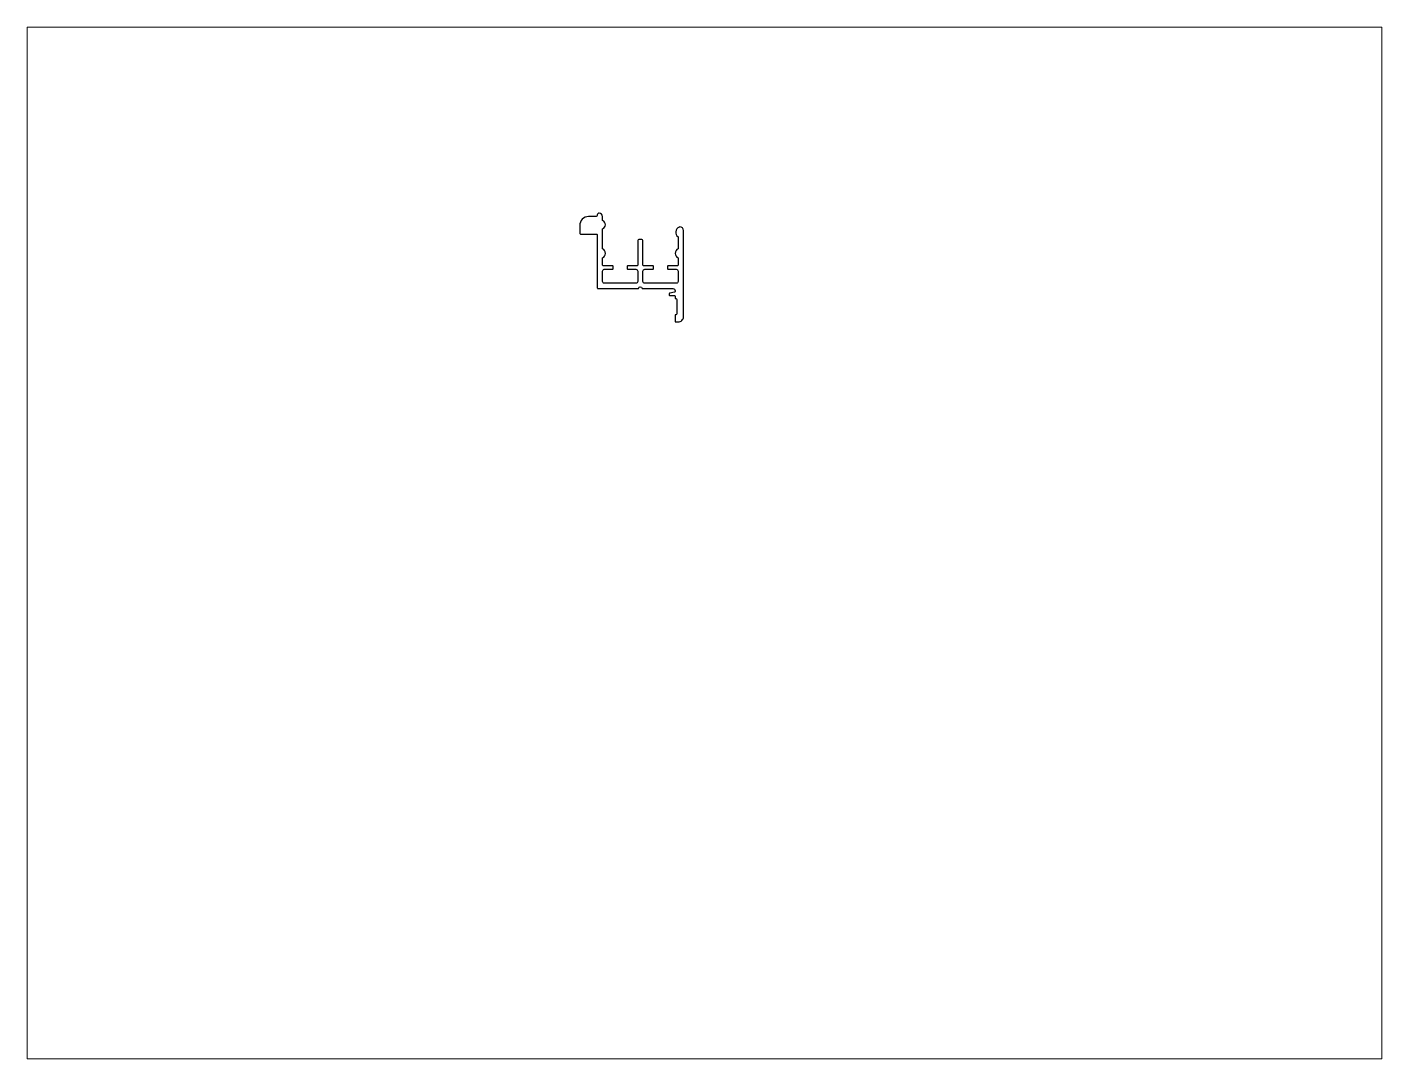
# Paper-space layout 'Layout1' of a CAD drawing. Extents: x 27 to 240, y 20 to 183.
# The model-space entities are those that its viewports show. They can reach past a viewport. Long polylines and large blocks are cut down to what shows.
import ezdxf

# ---------------------------------------------------------------- set-up
doc = ezdxf.new("R2010")
doc.units = 0
doc.header["$LTSCALE"] = 15
doc.layers.get('0').update_dxf_attribs({"linetype": 'CONTINUOUS'})

msp = doc.modelspace()

# ---------------------------------------------------------------- linework, layer by layer
msp.add_lwpolyline([(161.49, 219.74, 0.669135), (161.49, 222.15), (161.49, 223.25, 0.414214), (160.49, 224.25, 0.414214), (159.99, 223.75, -0.414214), (159.49, 223.25), (157.49, 223.25, 0.414214), (154.99, 220.75), (154.99, 218.65, 0.414214), (155.39, 218.25), (159.79, 218.25, -0.414214), (159.99, 218.05), (159.99, 202.97, 0.414214), (160.19, 202.77), (171.74, 202.77, -1), (172.74, 202.77), (181.54, 202.77, -0.414214), (182.14, 202.17), (182.14, 201.97, -0.414214), (181.94, 201.77), (180.64, 201.47, 0.414214), (180.44, 201.27), (180.44, 200.97, 0.414214), (180.64, 200.77), (181.94, 200.77, -0.414214), (182.14, 200.57), (182.14, 199.97, -0.414214), (182.64, 199.47), (182.64, 195.77, -0.414214), (182.14, 195.27), (182.14, 193.47, 0.414214), (182.34, 193.27), (183.04, 193.27, 0.414214), (184.54, 194.77), (184.54, 219.32, 0.430429), (183.48, 220.31, 0.083266), (183.32, 220.28, 0.589355), (182.99, 217.47), (182.99, 214.13, 0.603023), (182.99, 211.48), (182.99, 209.47, -0.414214), (182.79, 209.27), (180.19, 209.27, 0.414214), (179.99, 209.07), (179.99, 208.47, 0.414214), (180.19, 208.27), (182.49, 208.27, -0.414214), (182.99, 207.77), (182.99, 204.77, -0.414214), (182.49, 204.27), (173.49, 204.27, -0.414214), (172.99, 204.77), (172.99, 207.77, -0.414214), (173.49, 208.27), (175.79, 208.27, 0.414214), (175.99, 208.47), (175.99, 209.07, 0.414214), (175.79, 209.27), (173.19, 209.27, -0.414214), (172.99, 209.47), (172.99, 216.25, 0.414214), (172.49, 216.75), (171.99, 216.75, 0.414214), (171.49, 216.25), (171.49, 209.47, -0.414214), (171.29, 209.27), (168.69, 209.27, 0.414214), (168.49, 209.07), (168.49, 208.47, 0.414214), (168.69, 208.27), (170.99, 208.27, -0.414214), (171.49, 207.77), (171.49, 204.77, -0.414214), (170.99, 204.27), (161.99, 204.27, -0.414214), (161.49, 204.77), (161.49, 207.77, -0.414214), (161.99, 208.27), (164.29, 208.27, 0.414214), (164.49, 208.47), (164.49, 209.07, 0.414214), (164.29, 209.27), (161.69, 209.27, -0.414214), (161.49, 209.47), (161.49, 211.48, 0.603023), (161.49, 214.13)], format="xyb", close=True)

psp = doc.layouts.get("Layout1")

# ---------------------------------------------------------------- viewports
at = {"layer": '0', "color": 0, "linetype": 'BYBLOCK', "ltscale": 0.05}
psp.add_viewport(center=(133.35, 101.6), size=(213.36, 162.56), view_center_point=(190.51, 130.3), view_height=293.8955, dxfattribs=at)

doc.saveas('drawing.dxf')
